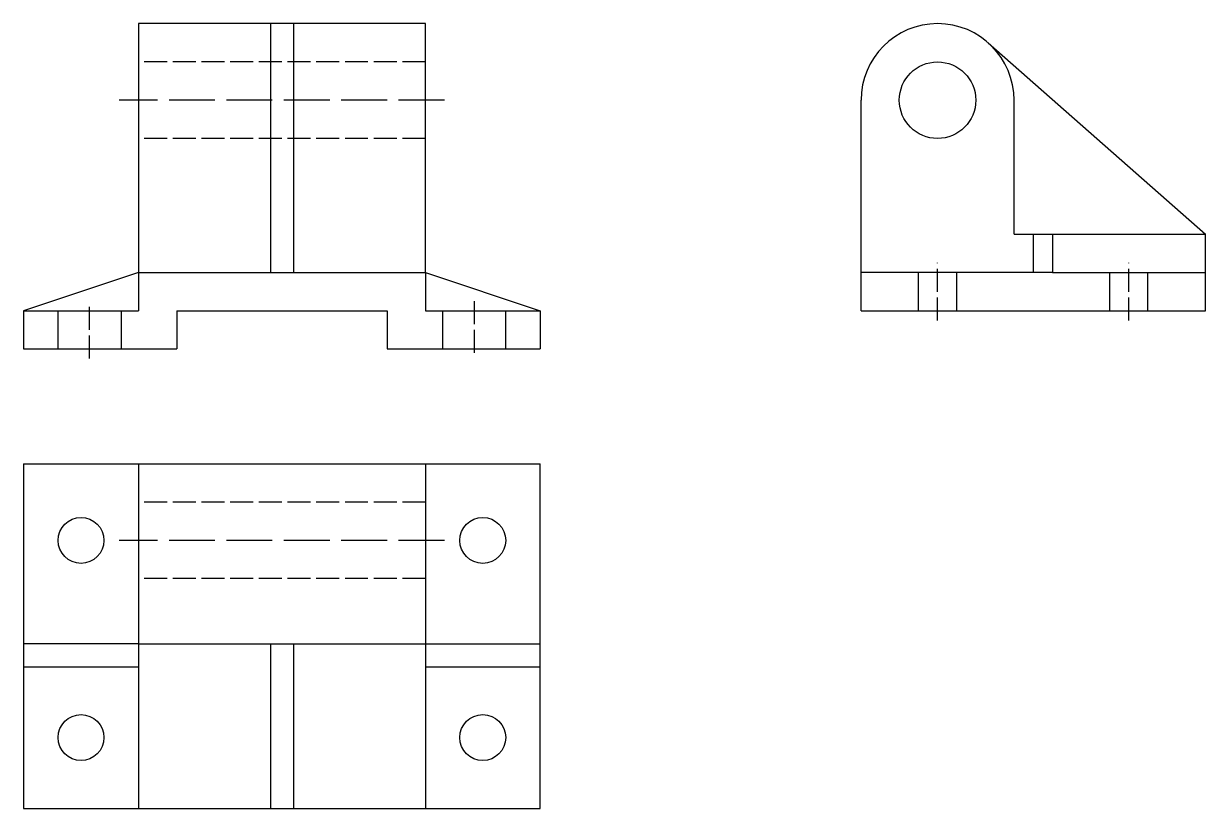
# Model space of a CAD drawing. Header units: millimetres. Extents: x 8.8 to 39.7, y 2.1 to 22.6.
import ezdxf

# ---------------------------------------------------------------- set-up
doc = ezdxf.new("R2010")
doc.units = ezdxf.units.MM
doc.linetypes.add('ACAD_ISO02W100', pattern=[15, 12, -3])
for name, color, linetype in [('Cercuri', 2, 'Continuous'), ('Contur zona superioara', 4, 'Continuous'), ('Linie punctata', 254, 'ACAD_ISO02W100'), ('Suportul inferior', 1, 'Continuous'), ('Triunghiuri de legatura', 6, 'Continuous')]:
    doc.layers.add(name, color=color, linetype=linetype)

msp = doc.modelspace()

# ---------------------------------------------------------------- linework, layer by layer
at = {"layer": 'Cercuri'}
for centre, radius in [((32.681, 20.619), 1), ((10.293, 9.119), 0.6), ((20.793, 9.119), 0.6), ((10.293, 3.969), 0.6), ((20.793, 3.969), 0.6)]:
    msp.add_circle(centre, radius, dxfattribs=at)
at = {"layer": 'Contur zona superioara'}
for p, q in [((11.793, 22.619), (11.793, 16.119)), ((19.293, 22.619), (11.793, 22.619)), ((19.293, 16.119), (19.293, 22.619)), ((30.681, 15.115), (30.681, 20.619)), ((34.681, 17.119), (34.681, 20.619))]:
    msp.add_line(p, q, dxfattribs=at)
msp.add_arc((32.681, 20.619), 2, 0, 180, dxfattribs=at)
at = {"layer": 'Linie punctata', "ltscale": 0.05}
for p, q in [((19.293, 21.619), (11.793, 21.619)), ((19.293, 19.619), (11.793, 19.619)), ((32.681, 14.865), (32.681, 16.369)), ((37.681, 14.865), (37.681, 16.369)), ((10.518, 13.869), (10.518, 15.369)), ((20.568, 15.369), (20.568, 13.869)), ((19.293, 10.119), (11.793, 10.119)), ((19.293, 8.119), (11.793, 8.119))]:
    msp.add_line(p, q, dxfattribs=at)
at = {"layer": 'Linie punctata', "ltscale": 0.1}
for p, q in [((19.793, 20.619), (11.293, 20.619)), ((19.793, 9.119), (11.293, 9.119))]:
    msp.add_line(p, q, dxfattribs=at)
at = {"layer": 'Linie punctata'}
for p, q in [((35.181, 17.119), (35.181, 16.119)), ((35.681, 17.119), (35.681, 16.119)), ((35.681, 17.119), (35.681, 16.119)), ((32.181, 15.115), (32.181, 16.119)), ((33.181, 15.115), (33.181, 16.119)), ((37.181, 15.115), (37.181, 16.119)), ((38.181, 15.115), (38.181, 16.119)), ((9.693, 14.119), (9.693, 15.119)), ((11.343, 15.119), (11.343, 14.119)), ((19.743, 15.119), (19.743, 14.119)), ((21.393, 14.119), (21.393, 15.119))]:
    msp.add_line(p, q, dxfattribs=at)
at = {"layer": 'Suportul inferior'}
for p, q in [((39.681, 15.115), (39.681, 17.119)), ((11.793, 16.119), (19.293, 16.119)), ((11.793, 16.119), (11.793, 15.119)), ((19.293, 16.119), (19.293, 15.119)), ((35.681, 16.119), (30.681, 16.119)), ((35.681, 16.119), (39.681, 16.119)), ((8.793, 15.119), (11.793, 15.119)), ((8.793, 15.119), (8.793, 14.119)), ((12.793, 15.119), (12.793, 14.119)), ((12.793, 15.119), (18.293, 15.119)), ((18.293, 15.119), (18.293, 14.119)), ((19.293, 15.119), (22.293, 15.119)), ((22.293, 15.119), (22.293, 14.119)), ((30.681, 15.115), (39.681, 15.115)), ((8.793, 14.119), (12.793, 14.119)), ((18.293, 14.119), (22.293, 14.119)), ((8.793, 11.119), (22.293, 11.119)), ((8.793, 11.119), (8.793, 2.119)), ((11.793, 11.119), (11.793, 2.171)), ((19.293, 11.119), (19.293, 2.119)), ((22.293, 2.119), (22.293, 11.119)), ((11.793, 6.419), (19.293, 6.419)), ((11.793, 2.171), (11.793, 2.119)), ((8.793, 2.119), (22.293, 2.119))]:
    msp.add_line(p, q, dxfattribs=at)
at = {"layer": 'Triunghiuri de legatura'}
for p, q in [((15.243, 22.619), (15.243, 16.119)), ((15.843, 22.619), (15.843, 16.119)), ((34.003, 22.119), (39.681, 17.119)), ((34.681, 17.119), (35.681, 17.119)), ((35.681, 17.119), (39.681, 17.119)), ((11.793, 16.119), (8.793, 15.119)), ((19.293, 16.119), (22.293, 15.119)), ((11.793, 6.419), (8.793, 6.419)), ((15.243, 6.419), (15.243, 2.119)), ((15.843, 6.419), (15.843, 2.119)), ((19.293, 6.419), (22.293, 6.419)), ((8.793, 5.819), (11.793, 5.819)), ((19.293, 5.819), (22.293, 5.819))]:
    msp.add_line(p, q, dxfattribs=at)

doc.saveas('drawing.dxf')
